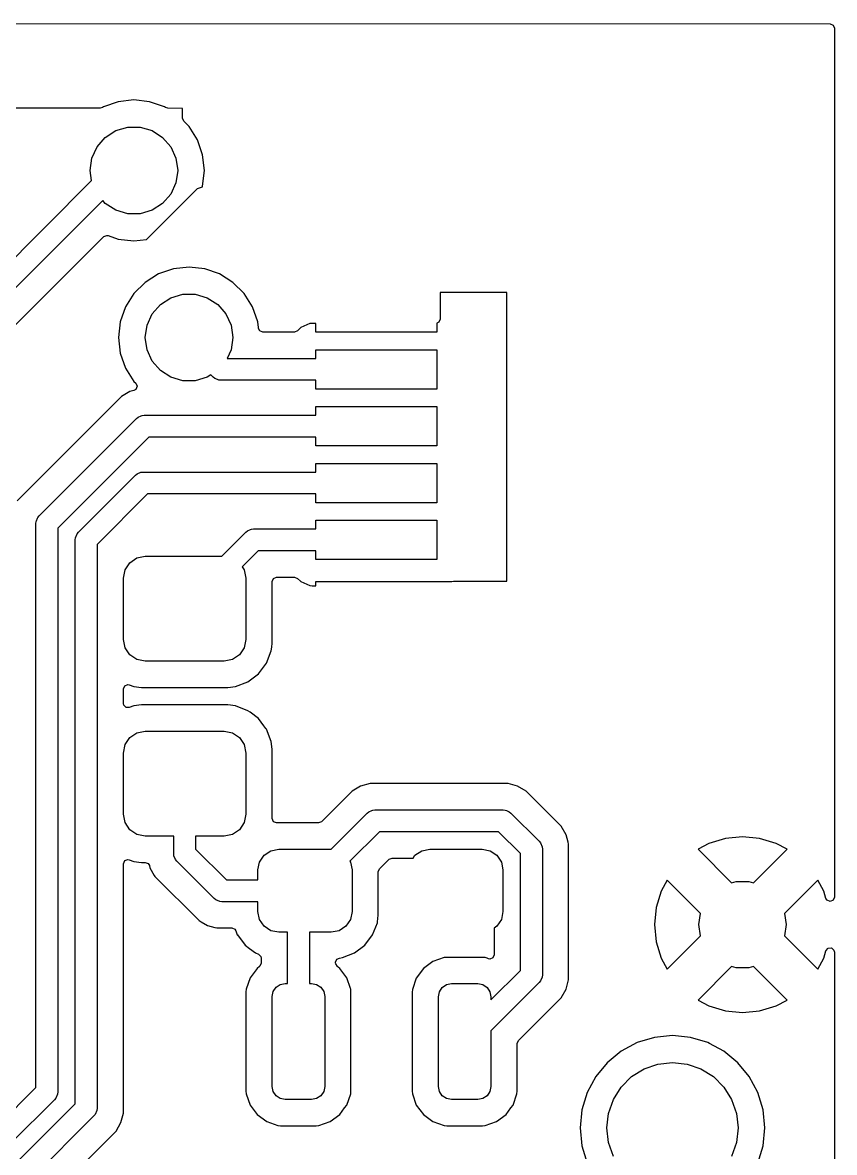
# Model space of a CAD drawing. Extents: x 152.2 to 182.6, y -98 to -72.9.
# Drawn here: x 173.28 to 182.56, y -85.78 to -72.86 of the extents above; entities that cross this region are included whole.
import ezdxf

# ---------------------------------------------------------------- set-up
doc = ezdxf.new("R2010")
doc.units = 0
doc.layers.add('BLACK', color=7, linetype='CONTINUOUS')

msp = doc.modelspace()

# ---------------------------------------------------------------- linework, layer by layer
at = {"layer": 'BLACK', "linetype": 'CONTINUOUS'}
for p, q in [((152.269999, -72.859419), (182.510026, -72.874974)), ((182.510026, -72.874974), (182.544666, -72.889344)), ((182.544666, -72.889344), (182.559, -72.923974)), ((182.559, -72.923974), (182.559, -82.86116)), ((174.374738, -73.764634), (174.204481, -73.824208)), ((174.374742, -73.764632), (174.374738, -73.764634)), ((174.374745, -73.764632), (174.374742, -73.764632)), ((174.374746, -73.764631), (174.374745, -73.764632)), ((174.37475, -73.764631), (174.374746, -73.764631)), ((174.554, -73.744435), (174.37475, -73.764631)), ((174.733249, -73.764631), (174.554, -73.744435)), ((174.733251, -73.764631), (174.733249, -73.764631)), ((174.733255, -73.764632), (174.733251, -73.764631)), ((174.903522, -73.824211), (174.733255, -73.764632)), ((174.16811, -73.83813), (173.161513, -73.836131)), ((174.194273, -73.830622), (174.16811, -73.83813)), ((174.204481, -73.824208), (174.194273, -73.830622)), ((174.903524, -73.824212), (174.903522, -73.824211)), ((174.90353, -73.824215), (174.903524, -73.824212)), ((174.91617, -73.832157), (174.90353, -73.824215)), ((174.94214, -73.839667), (174.91617, -73.832157)), ((175.108999, -73.839999), (174.94214, -73.839667)), ((175.109, -73.84), (175.108999, -73.839999)), ((175.109, -73.952626), (175.109, -73.84)), ((175.123352, -73.987274), (175.109, -73.952626)), ((175.183816, -74.047738), (175.123352, -73.987274)), ((174.22657, -74.172125), (174.346292, -74.095184)), ((174.346292, -74.095184), (174.482843, -74.055089)), ((174.482843, -74.055089), (174.625157, -74.055089)), ((174.625157, -74.055089), (174.761708, -74.095184)), ((174.761708, -74.095184), (174.88143, -74.172125)), ((175.183817, -74.04774), (175.183816, -74.047738)), ((175.279787, -74.200473), (175.183817, -74.04774)), ((174.074254, -74.409134), (174.133373, -74.27968)), ((174.133373, -74.27968), (174.22657, -74.172125)), ((174.88143, -74.172125), (174.974627, -74.27968)), ((174.974627, -74.27968), (175.033746, -74.409134)), ((175.279788, -74.200477), (175.279787, -74.200473)), ((175.279789, -74.200478), (175.279788, -74.200477)), ((175.339368, -74.370745), (175.279789, -74.200478)), ((174.054, -74.55), (174.074254, -74.409134)), ((175.033746, -74.409134), (175.054, -74.55)), ((175.359565, -74.55), (175.339368, -74.370745)), ((174.070747, -74.666475), (174.054, -74.55)), ((175.054, -74.55), (175.033746, -74.690866)), ((175.339368, -74.729255), (175.359565, -74.55)), ((169.295612, -79.441612), (174.070747, -74.666475)), ((174.697868, -75.339355), (175.263112, -74.774111)), ((175.033746, -74.690866), (174.974627, -74.82032)), ((175.263112, -74.774111), (175.282054, -74.758566)), ((175.282054, -74.758566), (175.327114, -74.739902)), ((175.327114, -74.739902), (175.335946, -74.739031)), ((175.335946, -74.739031), (175.339368, -74.729255)), ((174.197012, -74.893764), (169.509, -79.581776)), ((174.22657, -74.927875), (174.197012, -74.893764)), ((174.346292, -75.004816), (174.22657, -74.927875)), ((174.88143, -74.927875), (174.761708, -75.004816)), ((174.974627, -74.82032), (174.88143, -74.927875)), ((174.482843, -75.044911), (174.346292, -75.004816)), ((174.625157, -75.044911), (174.482843, -75.044911)), ((174.761708, -75.004816), (174.625157, -75.044911)), ((169.823851, -79.691896), (174.208991, -75.306755)), ((174.208991, -75.306755), (174.243638, -75.292404)), ((174.243638, -75.292404), (174.259817, -75.295153)), ((174.259817, -75.295153), (174.374745, -75.335368)), ((174.374745, -75.335368), (174.554, -75.355565)), ((174.554, -75.355565), (174.697868, -75.339355)), ((175.004741, -75.674633), (174.834473, -75.734212)), ((175.00475, -75.674631), (175.004741, -75.674633)), ((175.184, -75.654435), (175.00475, -75.674631)), ((175.363249, -75.674631), (175.184, -75.654435)), ((175.363251, -75.674631), (175.363249, -75.674631)), ((175.363255, -75.674632), (175.363251, -75.674631)), ((175.363257, -75.674632), (175.363255, -75.674632)), ((175.363258, -75.674633), (175.363257, -75.674632)), ((175.533526, -75.734212), (175.363258, -75.674633)), ((174.681736, -75.830185), (174.554185, -75.957736)), ((174.68174, -75.830182), (174.681736, -75.830185)), ((174.834473, -75.734212), (174.68174, -75.830182)), ((175.686259, -75.830182), (175.533526, -75.734212)), ((175.686262, -75.830184), (175.686259, -75.830182)), ((175.813816, -75.957738), (175.686262, -75.830184)), ((174.554182, -75.95774), (174.458212, -76.110473)), ((174.554185, -75.957736), (174.554182, -75.95774)), ((174.976292, -76.005184), (175.112843, -75.965089)), ((175.112843, -75.965089), (175.255157, -75.965089)), ((175.255157, -75.965089), (175.391708, -76.005184)), ((175.813817, -75.95774), (175.813816, -75.957738)), ((175.909787, -76.110473), (175.813817, -75.95774)), ((178.816, -75.946), (178.054, -75.946)), ((178.054, -75.946), (178.054, -76.2505)), ((178.816, -79.248), (178.816, -75.946)), ((174.763373, -76.18968), (174.85657, -76.082125)), ((174.85657, -76.082125), (174.976292, -76.005184)), ((175.391708, -76.005184), (175.51143, -76.082125)), ((175.51143, -76.082125), (175.604627, -76.18968)), ((174.458212, -76.110473), (174.398633, -76.280741)), ((174.704254, -76.319134), (174.763373, -76.18968)), ((175.604627, -76.18968), (175.663746, -76.319134)), ((175.909788, -76.110477), (175.909787, -76.110473)), ((175.909789, -76.110478), (175.909788, -76.110477)), ((175.969368, -76.280745), (175.909789, -76.110478)), ((174.398631, -76.28075), (174.378435, -76.46)), ((174.398633, -76.280741), (174.398631, -76.28075)), ((174.684, -76.46), (174.704254, -76.319134)), ((175.663746, -76.319134), (175.684, -76.46)), ((175.976922, -76.347793), (175.969368, -76.280745)), ((175.977845, -76.355986), (175.976922, -76.347793)), ((175.991889, -76.385148), (175.977845, -76.355986)), ((176.461235, -76.347793), (176.446925, -76.362104)), ((176.564007, -76.302415), (176.461235, -76.347793)), ((176.589131, -76.299501), (176.564007, -76.302415)), ((176.589141, -76.2995), (176.589131, -76.299501)), ((176.634, -76.2995), (176.589141, -76.2995)), ((176.634, -76.4), (176.634, -76.2995)), ((178.039648, -76.285148), (178.014, -76.295771)), ((178.014, -76.295771), (178.014, -76.4)), ((178.054, -76.2505), (178.039648, -76.285148)), ((174.378435, -76.46), (174.398631, -76.639249)), ((174.704254, -76.600866), (174.684, -76.46)), ((175.684, -76.46), (175.663746, -76.600866)), ((176.026537, -76.3995), (175.991889, -76.385148)), ((176.389234, -76.3995), (176.026537, -76.3995)), ((176.42388, -76.385148), (176.389234, -76.3995)), ((176.446925, -76.362104), (176.42388, -76.385148)), ((178.014, -76.4), (176.634, -76.4)), ((174.763373, -76.73032), (174.704254, -76.600866)), ((175.663746, -76.600866), (175.618474, -76.7)), ((176.634, -76.7), (176.634, -76.6)), ((176.634, -76.6), (178.014, -76.6)), ((178.014, -76.6), (178.014, -77.05)), ((174.398631, -76.639249), (174.398633, -76.639258)), ((174.398633, -76.639258), (174.458212, -76.809526)), ((174.85657, -76.837875), (174.763373, -76.73032)), ((175.618474, -76.7), (176.634, -76.7)), ((174.458212, -76.809526), (174.554182, -76.962259)), ((174.976292, -76.914816), (174.85657, -76.837875)), ((174.554182, -76.962259), (174.554185, -76.962263)), ((174.554185, -76.962263), (174.576161, -76.984239)), ((174.576161, -76.984239), (174.590513, -77.018887)), ((175.112843, -76.954911), (174.976292, -76.914816)), ((175.255157, -76.954911), (175.112843, -76.954911)), ((175.391708, -76.914816), (175.255157, -76.954911)), ((175.434523, -76.887299), (175.391708, -76.914816)), ((175.460612, -76.913388), (175.434523, -76.887299)), ((175.479548, -76.928928), (175.460612, -76.913388)), ((175.479554, -76.928934), (175.479548, -76.928928)), ((175.508361, -76.940866), (175.479554, -76.928934)), ((175.524613, -76.947598), (175.508361, -76.940866)), ((175.524614, -76.947598), (175.524613, -76.947598)), ((175.549, -76.95), (175.524614, -76.947598)), ((176.634, -76.95), (175.549, -76.95)), ((176.634, -77.05), (176.634, -76.95)), ((174.508364, -77.078497), (174.41134, -77.134515)), ((174.508368, -77.078496), (174.508364, -77.078497)), ((174.554195, -77.066217), (174.508368, -77.078496)), ((174.576161, -77.053535), (174.554195, -77.066217)), ((174.590513, -77.018887), (174.576161, -77.053535)), ((178.014, -77.05), (176.634, -77.05)), ((174.41134, -77.134516), (173.218516, -78.32734)), ((174.41134, -77.134515), (174.41134, -77.134516)), ((176.634, -77.35), (176.634, -77.25)), ((176.634, -77.25), (178.014, -77.25)), ((178.014, -77.25), (178.014, -77.7)), ((173.470612, -78.500216), (174.584216, -77.386612)), ((174.584216, -77.386612), (174.603152, -77.371071)), ((174.603152, -77.371071), (174.603158, -77.371066)), ((174.603158, -77.371066), (174.635019, -77.357868)), ((174.635019, -77.357868), (174.648217, -77.352402)), ((174.648217, -77.352402), (174.648218, -77.352402)), ((174.648218, -77.352402), (174.672604, -77.35)), ((174.672604, -77.35), (176.634, -77.35)), ((174.72438, -77.6), (173.684, -78.64038)), ((176.634, -77.6), (174.72438, -77.6)), ((176.634, -77.7), (176.634, -77.6)), ((178.014, -77.7), (176.634, -77.7)), ((176.634, -78), (176.634, -77.9)), ((176.634, -77.9), (178.014, -77.9)), ((178.014, -77.9), (178.014, -78.35)), ((173.920612, -78.686612), (174.570612, -78.036612)), ((174.570612, -78.036612), (174.589554, -78.021066)), ((174.589554, -78.021066), (174.634613, -78.002402)), ((174.634613, -78.002402), (174.634614, -78.002402)), ((174.634614, -78.002402), (174.659, -78)), ((174.659, -78), (176.634, -78)), ((174.710776, -78.25), (174.134, -78.826776)), ((176.634, -78.25), (174.710776, -78.25)), ((176.634, -78.35), (176.634, -78.25)), ((178.014, -78.35), (176.634, -78.35)), ((173.439185, -78.5575), (173.451167, -78.528572)), ((173.451167, -78.528572), (173.455066, -78.519158)), ((173.455066, -78.519158), (173.455071, -78.519152)), ((173.455071, -78.519152), (173.470612, -78.500216)), ((176.634, -78.65), (176.634, -78.55)), ((176.634, -78.55), (178.014, -78.55)), ((178.014, -78.55), (178.014, -79)), ((173.434, -78.588604), (173.436402, -78.564218)), ((173.434, -85.036827), (173.434, -78.588604)), ((173.436402, -78.564218), (173.439185, -78.5575)), ((173.684, -78.64038), (173.684, -85.088604)), ((175.833112, -78.686612), (175.852048, -78.671071)), ((175.852048, -78.671071), (175.852054, -78.671066)), ((175.852054, -78.671066), (175.885043, -78.657402)), ((175.885043, -78.657402), (175.897113, -78.652402)), ((175.897113, -78.652402), (175.897114, -78.652402)), ((175.897114, -78.652402), (175.9215, -78.65)), ((175.9215, -78.65), (176.634, -78.65)), ((173.884, -78.775), (173.886402, -78.750614)), ((173.884, -85.223223), (173.884, -78.775)), ((173.886402, -78.750614), (173.905066, -78.705554)), ((173.905066, -78.705554), (173.905071, -78.705548)), ((173.905071, -78.705548), (173.920612, -78.686612)), ((175.557224, -78.9625), (175.833112, -78.686612)), ((174.134, -78.826776), (174.134, -85.275)), ((175.973276, -78.9), (175.791529, -79.081746)), ((176.634, -78.9), (175.973276, -78.9)), ((176.634, -79), (176.634, -78.9)), ((174.45303, -79.116829), (174.507223, -79.035723)), ((174.507223, -79.035723), (174.588329, -78.98153)), ((174.588329, -78.98153), (174.684, -78.9625)), ((174.684, -78.9625), (175.557224, -78.9625)), ((178.014, -79), (176.634, -79)), ((174.434, -79.2125), (174.45303, -79.116829)), ((175.791529, -79.081746), (175.81497, -79.116829)), ((175.81497, -79.116829), (175.834, -79.2125)), ((176.148852, -79.214852), (176.1835, -79.2005)), ((176.1835, -79.2005), (176.389233, -79.2005)), ((176.389233, -79.2005), (176.423881, -79.214852)), ((174.434, -79.9125), (174.434, -79.2125)), ((175.834, -79.2125), (175.834, -79.9125)), ((176.1345, -79.2495), (176.148852, -79.214852)), ((176.1345, -79.955605), (176.1345, -79.2495)), ((176.423881, -79.214852), (176.457029, -79.248)), ((176.457029, -79.248), (176.461235, -79.252206)), ((176.461235, -79.252206), (176.564006, -79.297584)), ((176.564006, -79.297584), (176.564009, -79.297585)), ((176.564009, -79.297585), (176.589135, -79.3005)), ((176.589135, -79.3005), (176.634, -79.300499)), ((176.634, -79.300499), (176.634, -79.25)), ((176.634, -79.25), (178.184, -79.25)), ((178.184, -79.25), (178.184, -79.253427)), ((178.184, -79.253427), (178.186836, -79.252175)), ((178.186836, -79.252175), (178.206628, -79.248)), ((178.206628, -79.248), (178.816, -79.248)), ((174.45303, -80.008171), (174.434, -79.9125)), ((175.834, -79.9125), (175.81497, -80.008171)), ((176.128914, -80.002118), (176.1345, -79.955605)), ((174.507223, -80.089277), (174.45303, -80.008171)), ((174.588329, -80.14347), (174.507223, -80.089277)), ((175.760777, -80.089277), (175.679671, -80.14347)), ((175.81497, -80.008171), (175.760777, -80.089277)), ((176.068361, -80.184842), (176.123877, -80.044064)), ((176.123877, -80.044064), (176.128914, -80.002118)), ((174.684, -80.1625), (174.588329, -80.14347)), ((175.584, -80.1625), (174.684, -80.1625)), ((175.679671, -80.14347), (175.584, -80.1625)), ((175.976922, -80.305422), (176.068361, -80.184842)), ((175.856342, -80.396861), (175.976922, -80.305422)), ((174.4345, -80.477864), (174.448852, -80.443216)), ((174.4345, -80.647135), (174.4345, -80.477864)), ((174.448852, -80.443216), (174.4835, -80.428864)), ((174.4835, -80.428864), (174.501476, -80.432281)), ((174.501476, -80.432281), (174.552429, -80.452375)), ((174.552429, -80.452375), (174.552433, -80.452376)), ((174.552433, -80.452376), (174.552436, -80.452377)), ((174.552436, -80.452377), (174.552439, -80.452377)), ((174.552439, -80.452377), (174.552442, -80.452378)), ((174.552442, -80.452378), (174.640895, -80.463)), ((174.640895, -80.463), (174.640898, -80.463)), ((174.640898, -80.463), (175.627105, -80.463)), ((175.627105, -80.463), (175.715556, -80.452378)), ((175.715556, -80.452378), (175.715556, -80.452377)), ((175.715556, -80.452377), (175.715564, -80.452377)), ((175.715564, -80.452377), (175.856342, -80.396861)), ((174.437916, -80.66511), (174.4345, -80.647135)), ((174.463978, -80.692078), (174.437916, -80.66511)), ((174.501475, -80.692719), (174.463978, -80.692078)), ((174.552434, -80.672623), (174.501475, -80.692719)), ((174.552443, -80.672621), (174.552434, -80.672623)), ((174.640895, -80.662), (174.552443, -80.672621)), ((174.640898, -80.662), (174.640895, -80.662)), ((175.627102, -80.662), (174.640898, -80.662)), ((175.627105, -80.662), (175.627102, -80.662)), ((175.715556, -80.672621), (175.627105, -80.662)), ((175.71556, -80.672622), (175.715556, -80.672621)), ((175.715564, -80.672623), (175.71556, -80.672622)), ((175.856342, -80.728139), (175.715564, -80.672623)), ((175.856344, -80.72814), (175.856342, -80.728139)), ((175.881214, -80.747), (175.856344, -80.72814)), ((175.976922, -80.819578), (175.881214, -80.747)), ((176.038666, -80.901), (175.976922, -80.819578)), ((174.507223, -81.035723), (174.588329, -80.98153)), ((174.588329, -80.98153), (174.684, -80.9625)), ((174.684, -80.9625), (175.584, -80.9625)), ((175.584, -80.9625), (175.679671, -80.98153)), ((175.679671, -80.98153), (175.760777, -81.035723)), ((176.063122, -80.93325), (176.038666, -80.901)), ((176.068361, -80.940158), (176.063122, -80.93325)), ((176.123877, -81.080936), (176.068361, -80.940158)), ((174.434, -81.2125), (174.45303, -81.116829)), ((174.45303, -81.116829), (174.507223, -81.035723)), ((175.760777, -81.035723), (175.81497, -81.116829)), ((175.81497, -81.116829), (175.834, -81.2125)), ((176.123877, -81.080942), (176.123877, -81.080936)), ((176.123878, -81.080943), (176.123877, -81.080942)), ((176.1345, -81.169394), (176.123878, -81.080943)), ((174.434, -81.9125), (174.434, -81.2125)), ((175.834, -81.2125), (175.834, -81.9125)), ((176.1345, -81.955604), (176.1345, -81.169394)), ((177.047736, -81.647016), (176.697104, -81.997648)), ((177.14476, -81.590997), (177.047736, -81.647015)), ((177.047736, -81.647015), (177.047736, -81.647016)), ((177.144764, -81.590996), (177.14476, -81.590997)), ((177.252979, -81.562), (177.144764, -81.590996)), ((177.252982, -81.562), (177.252979, -81.562)), ((177.365019, -81.562), (177.252982, -81.562)), ((178.829594, -81.562), (177.365019, -81.562)), ((178.829597, -81.562), (178.829594, -81.562)), ((178.937811, -81.590996), (178.829597, -81.562)), ((178.937815, -81.590997), (178.937811, -81.590996)), ((179.034839, -81.647015), (178.937815, -81.590997)), ((179.436984, -82.04916), (179.034839, -81.647015)), ((174.45303, -82.008171), (174.434, -81.9125)), ((175.834, -81.9125), (175.81497, -82.008171)), ((176.807224, -82.3125), (177.220612, -81.899112)), ((177.220612, -81.899112), (177.239548, -81.883571)), ((177.239548, -81.883571), (177.239554, -81.883566)), ((177.239554, -81.883566), (177.271415, -81.870368)), ((177.271415, -81.870368), (177.284613, -81.864902)), ((177.284613, -81.864902), (177.284614, -81.864902)), ((177.284614, -81.864902), (177.309, -81.8625)), ((177.309, -81.8625), (178.773576, -81.8625)), ((178.773576, -81.8625), (178.797962, -81.864902)), ((178.797962, -81.864902), (178.797963, -81.864902)), ((178.797963, -81.864902), (178.81116, -81.870368)), ((178.81116, -81.870368), (178.843022, -81.883566)), ((178.843022, -81.883566), (178.843027, -81.883571)), ((178.843027, -81.883571), (178.861964, -81.899112)), ((178.861964, -81.899112), (179.184889, -82.222036)), ((174.507223, -82.089277), (174.45303, -82.008171)), ((175.81497, -82.008171), (175.760777, -82.089277)), ((176.133964, -81.963), (176.134313, -81.957163)), ((176.148316, -81.997648), (176.133964, -81.963)), ((176.134313, -81.957163), (176.1345, -81.955604)), ((176.182964, -82.012), (176.148316, -81.997648)), ((176.662456, -82.012), (176.182964, -82.012)), ((176.697104, -81.997648), (176.662456, -82.012)), ((174.588329, -82.14347), (174.507223, -82.089277)), ((174.684, -82.1625), (174.588329, -82.14347)), ((175.009, -82.1625), (174.684, -82.1625)), ((175.009, -82.3625), (175.009, -82.1625)), ((175.584, -82.1625), (175.259, -82.1625)), ((175.259, -82.1625), (175.259, -82.310723)), ((175.679671, -82.14347), (175.584, -82.1625)), ((175.760777, -82.089277), (175.679671, -82.14347)), ((177.360776, -82.1125), (177.02271, -82.450565)), ((178.7218, -82.1125), (177.360776, -82.1125)), ((178.9715, -82.3622), (178.7218, -82.1125)), ((179.493002, -82.146184), (179.436984, -82.04916)), ((179.493002, -82.146186), (179.493002, -82.146184)), ((179.493003, -82.146187), (179.493002, -82.146186)), ((179.515871, -82.231535), (179.493003, -82.146187)), ((181.509, -82.170161), (181.312969, -82.189468)), ((181.70503, -82.189468), (181.509, -82.170161)), ((179.184889, -82.222036), (179.200434, -82.240978)), ((179.200434, -82.240978), (179.219099, -82.286038)), ((179.219099, -82.286038), (179.219099, -82.286048)), ((179.219099, -82.286048), (179.2215, -82.310424)), ((179.521999, -82.254402), (179.515871, -82.231535)), ((179.522, -82.254403), (179.521999, -82.254402)), ((179.522, -82.312923), (179.522, -82.254403)), ((181.124456, -82.246654), (181.000476, -82.312922)), ((181.124468, -82.246649), (181.124456, -82.246654)), ((181.312961, -82.18947), (181.124468, -82.246649)), ((181.312969, -82.189468), (181.312961, -82.18947)), ((181.705038, -82.18947), (181.70503, -82.189468)), ((181.893531, -82.246649), (181.705038, -82.18947)), ((181.893543, -82.246654), (181.893531, -82.246649)), ((182.017522, -82.312922), (181.893543, -82.246654)), ((174.448852, -82.443216), (174.4835, -82.428864)), ((174.4835, -82.428864), (174.501476, -82.432281)), ((175.011402, -82.386886), (175.009, -82.3625)), ((175.030066, -82.431946), (175.011402, -82.386886)), ((175.259, -82.310723), (175.610777, -82.6625)), ((175.989579, -82.459113), (176.041062, -82.382062)), ((176.041062, -82.382062), (176.118113, -82.330579)), ((176.118113, -82.330579), (176.209, -82.3125)), ((176.209, -82.3125), (176.807224, -82.3125)), ((177.361352, -82.536896), (177.470896, -82.427352)), ((177.470896, -82.427352), (177.505544, -82.413)), ((177.505544, -82.413), (177.74539, -82.413)), ((177.74539, -82.413), (177.766062, -82.382062)), ((177.766062, -82.382062), (177.843113, -82.330579)), ((177.843113, -82.330579), (177.934, -82.3125)), ((177.934, -82.3125), (178.534, -82.3125)), ((178.534, -82.3125), (178.624887, -82.330579)), ((178.624887, -82.330579), (178.701938, -82.382062)), ((178.701938, -82.382062), (178.753421, -82.459113)), ((178.9715, -83.698224), (178.9715, -82.3622)), ((179.2215, -82.310424), (179.2215, -83.75)), ((179.522, -83.174999), (179.522, -82.312923)), ((181.000476, -82.312922), (181.000475, -82.312923)), ((181.000475, -82.312923), (181.383575, -82.696023)), ((181.634424, -82.696023), (182.017523, -82.312923)), ((182.017523, -82.312923), (182.017522, -82.312922)), ((174.4345, -82.477864), (174.448852, -82.443216)), ((174.4345, -85.331021), (174.4345, -82.477864)), ((174.501476, -82.432281), (174.552429, -82.452375)), ((174.552429, -82.452375), (174.552433, -82.452376)), ((174.552433, -82.452376), (174.552436, -82.452377)), ((174.552436, -82.452377), (174.552439, -82.452377)), ((174.552439, -82.452377), (174.552442, -82.452378)), ((174.552442, -82.452378), (174.640895, -82.463)), ((174.640895, -82.463), (174.640898, -82.463)), ((174.640898, -82.463), (174.68282, -82.463)), ((174.68282, -82.463), (174.717468, -82.477352)), ((174.717468, -82.477352), (174.73015, -82.499318)), ((174.73015, -82.499318), (174.737496, -82.526736)), ((174.737496, -82.526736), (174.737497, -82.526738)), ((174.737497, -82.526738), (174.786867, -82.612248)), ((175.030071, -82.431951), (175.030066, -82.431946)), ((175.045612, -82.450888), (175.030071, -82.431951)), ((175.470612, -82.875889), (175.045612, -82.450888)), ((175.9715, -82.55), (175.989579, -82.459113)), ((175.9715, -82.6625), (175.9715, -82.55)), ((177.02271, -82.450565), (177.028421, -82.459113)), ((177.028421, -82.459113), (177.0465, -82.55)), ((177.0465, -82.55), (177.0465, -83.025)), ((177.347, -82.571544), (177.361352, -82.536896)), ((178.753421, -82.459113), (178.7715, -82.55)), ((178.7715, -82.55), (178.7715, -83.025)), ((174.786867, -82.612248), (174.793515, -82.623763)), ((174.793515, -82.623763), (175.297737, -83.127985)), ((175.610777, -82.6625), (175.9715, -82.6625)), ((177.347, -83.067121), (177.347, -82.571544)), ((180.646922, -82.666476), (180.580654, -82.790456)), ((180.646923, -82.666475), (180.646922, -82.666476)), ((181.027409, -83.046961), (180.646923, -82.666475)), ((181.383575, -82.696023), (181.437843, -82.680089)), ((181.437843, -82.680089), (181.580157, -82.680089)), ((181.580157, -82.680089), (181.634424, -82.696023)), ((182.371075, -82.666475), (181.99059, -83.046961)), ((182.371075, -82.666476), (182.371075, -82.666475)), ((182.437347, -82.79046), (182.371075, -82.666476)), ((180.580649, -82.790468), (180.52347, -82.978961)), ((180.580654, -82.790456), (180.580649, -82.790468)), ((182.43735, -82.790467), (182.437347, -82.79046)), ((182.46311, -82.875384), (182.43735, -82.790467)), ((175.489554, -82.891434), (175.470612, -82.875889)), ((175.534613, -82.910098), (175.489554, -82.891434)), ((175.534614, -82.910098), (175.534613, -82.910098)), ((175.559, -82.9125), (175.534614, -82.910098)), ((175.9715, -82.9125), (175.559, -82.9125)), ((175.9715, -83.025), (175.9715, -82.9125)), ((182.475352, -82.895808), (182.46311, -82.875384)), ((182.51, -82.91016), (182.475352, -82.895808)), ((182.544648, -82.895808), (182.51, -82.91016)), ((182.559, -82.86116), (182.544648, -82.895808)), ((175.989579, -83.115887), (175.9715, -83.025)), ((177.0465, -83.025), (177.028421, -83.115887)), ((177.337977, -83.142259), (177.347, -83.067121)), ((178.7715, -83.025), (178.753421, -83.115887)), ((180.523468, -82.978969), (180.504161, -83.174999)), ((180.52347, -82.978961), (180.523468, -82.978969)), ((181.009, -83.175), (181.027409, -83.046961)), ((181.99059, -83.046961), (182.009, -83.175)), ((175.297737, -83.127985), (175.322467, -83.142263)), ((175.322467, -83.142263), (175.39476, -83.184002)), ((175.39476, -83.184002), (175.394762, -83.184002)), ((175.394762, -83.184002), (175.394763, -83.184003)), ((175.394763, -83.184003), (175.480111, -83.206871)), ((175.480111, -83.206871), (175.502978, -83.212999)), ((176.041062, -83.192938), (175.989579, -83.115887)), ((176.118113, -83.244421), (176.041062, -83.192938)), ((176.976938, -83.192938), (176.899887, -83.244421)), ((177.028421, -83.115887), (176.976938, -83.192938)), ((177.282362, -83.291158), (177.336617, -83.153577)), ((177.336617, -83.153577), (177.337977, -83.142259)), ((178.701938, -83.192938), (178.671, -83.213609)), ((178.753421, -83.115887), (178.701938, -83.192938)), ((179.522, -83.806021), (179.522, -83.174999)), ((180.504161, -83.174999), (180.504161, -83.175)), ((180.504161, -83.175), (180.523468, -83.37103)), ((181.027409, -83.303037), (181.009, -83.175)), ((182.009, -83.175), (181.99059, -83.303037)), ((175.502978, -83.212999), (175.502979, -83.213)), ((175.502979, -83.213), (175.502982, -83.213)), ((175.502982, -83.213), (175.615019, -83.213)), ((175.615019, -83.213), (175.671467, -83.213)), ((175.671467, -83.213), (175.706115, -83.227352)), ((175.706115, -83.227352), (175.717049, -83.244021)), ((175.717049, -83.244021), (175.735638, -83.291158)), ((175.735638, -83.291158), (175.735639, -83.29116)), ((175.735639, -83.29116), (175.736114, -83.291786)), ((175.736114, -83.291786), (175.825, -83.409)), ((176.209, -83.2625), (176.118113, -83.244421)), ((176.309, -83.2625), (176.209, -83.2625)), ((176.309, -83.8475), (176.309, -83.2625)), ((176.809, -83.2625), (176.559, -83.2625)), ((176.559, -83.2625), (176.559, -83.8475)), ((176.899887, -83.244421), (176.809, -83.2625)), ((177.193, -83.409), (177.282362, -83.291158)), ((178.671, -83.213609), (178.671, -83.519091)), ((180.646923, -83.683523), (181.027409, -83.303037)), ((181.99059, -83.303037), (182.371075, -83.683523)), ((175.825, -83.409), (175.873961, -83.446128)), ((175.873961, -83.446128), (175.94284, -83.498361)), ((177.075158, -83.498362), (177.193, -83.409)), ((180.523468, -83.37103), (180.52347, -83.371038)), ((180.52347, -83.371038), (180.580649, -83.559531)), ((182.46311, -83.474615), (182.486902, -83.445625)), ((182.486902, -83.445625), (182.524224, -83.441949)), ((182.524224, -83.441949), (182.553214, -83.465741)), ((175.94284, -83.498361), (175.942841, -83.498361)), ((175.942841, -83.498361), (175.942842, -83.498362)), ((175.942842, -83.498362), (175.977475, -83.512019)), ((175.977475, -83.512019), (176.004443, -83.538081)), ((176.004443, -83.538081), (176.0085, -83.557603)), ((176.0085, -83.557603), (176.0085, -83.616183)), ((176.8595, -83.60546), (176.873852, -83.570812)), ((176.873852, -83.570812), (176.902655, -83.55681)), ((176.902655, -83.55681), (176.937577, -83.552617)), ((176.937577, -83.552617), (177.075158, -83.498362)), ((178.0993, -83.552353), (177.971123, -83.597204)), ((178.099301, -83.552353), (178.0993, -83.552353)), ((178.129724, -83.5495), (178.099301, -83.552353)), ((178.129734, -83.5495), (178.129724, -83.5495)), ((178.538266, -83.5495), (178.129734, -83.5495)), ((178.538275, -83.5495), (178.538266, -83.5495)), ((178.568695, -83.552353), (178.538275, -83.5495)), ((178.568697, -83.552353), (178.568695, -83.552353)), ((178.568699, -83.552354), (178.568697, -83.552353)), ((178.589244, -83.559543), (178.568699, -83.552354)), ((178.605817, -83.565342), (178.589244, -83.559543)), ((178.622, -83.568091), (178.605817, -83.565342)), ((178.656648, -83.553739), (178.622, -83.568091)), ((178.671, -83.519091), (178.656648, -83.553739)), ((180.580649, -83.559531), (180.580654, -83.559543)), ((180.580654, -83.559543), (180.646922, -83.683522)), ((182.371075, -83.683522), (182.437347, -83.559539)), ((182.437347, -83.559539), (182.43735, -83.559532)), ((182.43735, -83.559532), (182.46311, -83.474615)), ((182.553214, -83.465741), (182.559, -83.488839)), ((182.559, -83.488839), (182.559, -97.94)), ((175.961845, -83.675355), (175.881208, -83.784614)), ((175.96185, -83.67535), (175.961845, -83.675355)), ((175.988599, -83.655607), (175.96185, -83.67535)), ((175.994148, -83.650831), (175.988599, -83.655607)), ((176.0085, -83.616183), (175.994148, -83.650831)), ((176.8595, -83.616183), (176.8595, -83.60546)), ((176.860047, -83.623484), (176.8595, -83.616183)), ((176.879401, -83.655607), (176.860047, -83.623484)), ((176.888062, -83.662), (176.879401, -83.655607)), ((176.90615, -83.67535), (176.888062, -83.662)), ((176.906152, -83.675353), (176.90615, -83.67535)), ((176.906154, -83.675355), (176.906152, -83.675353)), ((176.986791, -83.784614), (176.906154, -83.675355)), ((177.861849, -83.677849), (177.781208, -83.787114)), ((177.971114, -83.597208), (177.861849, -83.677849)), ((177.971123, -83.597204), (177.971114, -83.597208)), ((178.634, -84.035724), (178.9715, -83.698224)), ((180.646922, -83.683522), (180.646923, -83.683523)), ((181.383575, -83.653976), (181.000475, -84.037075)), ((181.437843, -83.669911), (181.383575, -83.653976)), ((181.580157, -83.669911), (181.437843, -83.669911)), ((181.634424, -83.653976), (181.580157, -83.669911)), ((182.017523, -84.037075), (181.634424, -83.653976)), ((182.371075, -83.683523), (182.371075, -83.683522)), ((175.881204, -83.784623), (175.836353, -83.9128)), ((175.881208, -83.784614), (175.881204, -83.784623)), ((176.226597, -83.858918), (176.284, -83.8475)), ((176.284, -83.8475), (176.309, -83.8475)), ((176.559, -83.8475), (176.584, -83.8475)), ((176.584, -83.8475), (176.641403, -83.858918)), ((176.986795, -83.784623), (176.986791, -83.784614)), ((177.028521, -83.903871), (176.986795, -83.784623)), ((177.781204, -83.787123), (177.736353, -83.9153)), ((177.781208, -83.787114), (177.781204, -83.787123)), ((178.126597, -83.861418), (178.184, -83.85)), ((178.184, -83.85), (178.484, -83.85)), ((178.484, -83.85), (178.541403, -83.861418)), ((179.184888, -83.838388), (178.634, -84.389276)), ((179.200428, -83.819451), (179.184888, -83.838388)), ((179.200434, -83.819446), (179.200428, -83.819451)), ((179.219098, -83.774386), (179.200434, -83.819446)), ((179.2215, -83.75), (179.219098, -83.774386)), ((179.493003, -83.914237), (179.521999, -83.806021)), ((179.521999, -83.806021), (179.522, -83.806021)), ((175.836353, -83.912801), (175.8335, -83.943224)), ((175.8335, -83.943224), (175.8335, -85.079275)), ((175.836353, -83.9128), (175.836353, -83.912801)), ((176.134, -83.9975), (176.145418, -83.940097)), ((176.145418, -83.940097), (176.177934, -83.891434)), ((176.177934, -83.891434), (176.226597, -83.858918)), ((176.641403, -83.858918), (176.690066, -83.891434)), ((176.690066, -83.891434), (176.722582, -83.940097)), ((176.722582, -83.940097), (176.734, -83.9975)), ((177.031646, -83.912801), (177.028521, -83.903871)), ((177.0345, -83.943234), (177.031646, -83.912801)), ((177.0345, -83.945734), (177.0345, -83.943234)), ((177.0345, -85.079266), (177.0345, -83.945734)), ((177.736353, -83.915301), (177.7335, -83.945724)), ((177.7335, -83.945724), (177.7335, -85.079275)), ((177.736353, -83.9153), (177.736353, -83.915301)), ((178.034, -84), (178.045418, -83.942597)), ((178.045418, -83.942597), (178.077934, -83.893934)), ((178.077934, -83.893934), (178.126597, -83.861418)), ((178.541403, -83.861418), (178.590066, -83.893934)), ((178.590066, -83.893934), (178.622582, -83.942597)), ((178.622582, -83.942597), (178.634, -84)), ((179.436985, -84.011263), (179.493003, -83.914237)), ((176.134, -84), (176.134, -83.9975)), ((176.134, -85.025), (176.134, -84)), ((176.734, -83.9975), (176.734, -84)), ((176.734, -84), (176.734, -85.025)), ((178.034, -85.025), (178.034, -84)), ((178.634, -84), (178.634, -84.035724)), ((178.948852, -84.499396), (179.411173, -84.037075)), ((179.411173, -84.037075), (179.436984, -84.011264)), ((179.436984, -84.011264), (179.436985, -84.011263)), ((181.000475, -84.037075), (181.12446, -84.103347)), ((181.12446, -84.103347), (181.124467, -84.10335)), ((181.124467, -84.10335), (181.312961, -84.160529)), ((181.705038, -84.160529), (181.893532, -84.10335)), ((181.893532, -84.10335), (181.893539, -84.103347)), ((181.893539, -84.103347), (182.017522, -84.037075)), ((182.017522, -84.037075), (182.017523, -84.037075)), ((181.312961, -84.160529), (181.312969, -84.160531)), ((181.312969, -84.160531), (181.509, -84.179839)), ((181.509, -84.179839), (181.70503, -84.160531)), ((181.70503, -84.160531), (181.705038, -84.160529)), ((178.634, -84.389276), (178.634, -85.025)), ((180.503064, -84.4647), (180.305043, -84.524769)), ((180.503065, -84.4647), (180.503064, -84.4647)), ((180.709, -84.444417), (180.503065, -84.4647)), ((180.914934, -84.4647), (180.709, -84.444417)), ((181.112954, -84.524768), (180.914934, -84.4647)), ((178.9345, -84.534044), (178.948852, -84.499396)), ((178.9345, -85.079266), (178.9345, -84.534044)), ((180.122548, -84.622316), (179.96259, -84.75359)), ((180.305043, -84.524769), (180.122548, -84.622316)), ((181.112955, -84.524768), (181.112954, -84.524768)), ((181.112956, -84.524769), (181.112955, -84.524768)), ((181.130308, -84.534044), (181.112956, -84.524769)), ((181.29545, -84.622315), (181.130308, -84.534044)), ((181.45541, -84.75359), (181.29545, -84.622315)), ((179.96259, -84.75359), (179.831316, -84.913548)), ((180.542109, -84.768804), (180.709, -84.75)), ((180.709, -84.75), (180.875891, -84.768804)), ((181.586685, -84.91355), (181.45541, -84.75359)), ((180.241383, -84.913626), (180.383587, -84.824273)), ((180.383587, -84.824273), (180.542109, -84.768804)), ((180.875891, -84.768804), (181.034413, -84.824273)), ((181.034413, -84.824273), (181.176617, -84.913626)), ((179.831316, -84.913548), (179.733769, -85.096043)), ((180.122626, -85.032383), (180.241383, -84.913626)), ((181.176617, -84.913626), (181.295374, -85.032383)), ((181.684232, -85.096046), (181.586685, -84.91355)), ((173.008328, -85.4625), (173.434, -85.036827)), ((173.681598, -85.11299), (173.662934, -85.15805)), ((173.684, -85.088604), (173.681598, -85.11299)), ((175.8335, -85.079275), (175.836353, -85.109698)), ((175.836353, -85.109698), (175.836353, -85.109699)), ((175.836353, -85.109699), (175.881204, -85.237876)), ((176.145418, -85.082403), (176.134, -85.025)), ((176.177934, -85.131066), (176.145418, -85.082403)), ((176.226597, -85.163582), (176.177934, -85.131066)), ((176.690066, -85.131066), (176.641403, -85.163582)), ((176.722582, -85.082403), (176.690066, -85.131066)), ((176.734, -85.025), (176.722582, -85.082403)), ((176.986793, -85.237882), (177.031646, -85.109699)), ((177.031646, -85.109699), (177.0345, -85.079266)), ((177.7335, -85.079275), (177.736353, -85.109698)), ((177.736353, -85.109698), (177.736353, -85.109699)), ((177.736353, -85.109699), (177.781204, -85.237876)), ((178.045418, -85.082403), (178.034, -85.025)), ((178.077934, -85.131066), (178.045418, -85.082403)), ((178.126597, -85.163582), (178.077934, -85.131066)), ((178.590066, -85.131066), (178.541403, -85.163582)), ((178.622582, -85.082403), (178.590066, -85.131066)), ((178.634, -85.025), (178.622582, -85.082403)), ((178.886793, -85.237882), (178.931646, -85.109699)), ((178.931646, -85.109699), (178.9345, -85.079266)), ((179.733769, -85.096043), (179.6737, -85.294064)), ((180.033273, -85.174587), (180.122626, -85.032383)), ((181.295374, -85.032383), (181.384727, -85.174587)), ((181.7443, -85.294066), (181.684232, -85.096046)), ((173.144724, -85.9625), (173.884, -85.223223)), ((173.647388, -85.176993), (173.148492, -85.675888)), ((173.662933, -85.158051), (173.647388, -85.176993)), ((173.662934, -85.15805), (173.662933, -85.158051)), ((175.881204, -85.237876), (175.881208, -85.237885)), ((175.881208, -85.237885), (175.961849, -85.34715)), ((176.284, -85.175), (176.226597, -85.163582)), ((176.584, -85.175), (176.284, -85.175)), ((176.641403, -85.163582), (176.584, -85.175)), ((176.90615, -85.34715), (176.962259, -85.271125)), ((176.962259, -85.271125), (176.986791, -85.237885)), ((176.986791, -85.237884), (176.986793, -85.237882)), ((176.986791, -85.237885), (176.986791, -85.237884)), ((177.781204, -85.237876), (177.781208, -85.237885)), ((177.781208, -85.237885), (177.861849, -85.34715)), ((178.184, -85.175), (178.126597, -85.163582)), ((178.484, -85.175), (178.184, -85.175)), ((178.541403, -85.163582), (178.484, -85.175)), ((178.80615, -85.34715), (178.862259, -85.271125)), ((178.862259, -85.271125), (178.886791, -85.237885)), ((178.886791, -85.237884), (178.886793, -85.237882)), ((178.886791, -85.237885), (178.886791, -85.237884)), ((179.977804, -85.333109), (180.033273, -85.174587)), ((181.384727, -85.174587), (181.440196, -85.333109)), ((174.097389, -85.363388), (173.284888, -86.175888)), ((174.112934, -85.344446), (174.097389, -85.363388)), ((174.131599, -85.299386), (174.112934, -85.344446)), ((174.134, -85.275), (174.131599, -85.299375)), ((174.131599, -85.299375), (174.131599, -85.299386)), ((174.405503, -85.439237), (174.434499, -85.331021)), ((174.434499, -85.331021), (174.4345, -85.331021)), ((175.961849, -85.34715), (176.071114, -85.427791)), ((176.796882, -85.427793), (176.90615, -85.34715)), ((177.861849, -85.34715), (177.971114, -85.427791)), ((178.696882, -85.427793), (178.80615, -85.34715)), ((179.6737, -85.294065), (179.653417, -85.499999)), ((179.6737, -85.294064), (179.6737, -85.294065)), ((179.959, -85.5), (179.977804, -85.333109)), ((181.440196, -85.333109), (181.459, -85.5)), ((181.764583, -85.5), (181.7443, -85.294066)), ((174.349485, -85.536263), (174.405503, -85.439237)), ((176.071114, -85.427791), (176.071117, -85.427792)), ((176.071117, -85.427792), (176.071118, -85.427793)), ((176.071118, -85.427793), (176.07112, -85.427793)), ((176.07112, -85.427793), (176.071123, -85.427795)), ((176.071123, -85.427795), (176.199301, -85.472646)), ((176.199301, -85.472646), (176.229734, -85.4755)), ((176.229734, -85.4755), (176.229744, -85.4755)), ((176.229744, -85.4755), (176.638256, -85.4755)), ((176.638256, -85.4755), (176.638266, -85.4755)), ((176.638266, -85.4755), (176.668699, -85.472646)), ((176.668699, -85.472646), (176.796882, -85.427793)), ((177.971114, -85.427791), (177.971117, -85.427792)), ((177.971117, -85.427792), (177.971118, -85.427793)), ((177.971118, -85.427793), (177.97112, -85.427793)), ((177.97112, -85.427793), (177.971123, -85.427795)), ((177.971123, -85.427795), (178.099301, -85.472646)), ((178.099301, -85.472646), (178.129734, -85.4755)), ((178.129734, -85.4755), (178.129744, -85.4755)), ((178.129744, -85.4755), (178.538256, -85.4755)), ((178.538256, -85.4755), (178.538266, -85.4755)), ((178.538266, -85.4755), (178.568699, -85.472646)), ((178.568699, -85.472646), (178.696882, -85.427793)), ((179.653417, -85.499999), (179.653417, -85.5)), ((179.653417, -85.5), (179.6737, -85.705934)), ((179.977804, -85.666891), (179.959, -85.5)), ((181.459, -85.5), (181.440196, -85.666891)), ((181.7443, -85.705934), (181.764583, -85.5)), ((173.778214, -86.107532), (174.349485, -85.536263)), ((179.6737, -85.705934), (179.6737, -85.705935)), ((179.6737, -85.705935), (179.71815, -85.85247)), ((180.033273, -85.825413), (179.977804, -85.666891)), ((181.440196, -85.666891), (181.384727, -85.825413)), ((181.684232, -85.903954), (181.7443, -85.705934))]:
    msp.add_line(p, q, dxfattribs=at)

doc.saveas('drawing.dxf')
